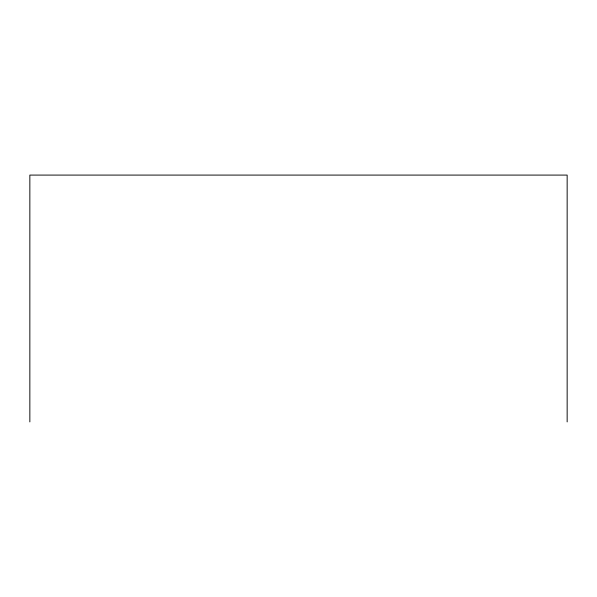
<?xml version="1.0" encoding="UTF-8"?>
<svg xmlns="http://www.w3.org/2000/svg" width="597" height="597" viewBox="0 0 597 597"><rect width="100%" height="100%" fill="white"/><g stroke="black" fill="none" stroke-linecap="round" stroke-linejoin="round"><path stroke-width="0.9" d="M567.15 421.915L567.15 175.085L29.85 175.085L29.85 421.915"/></g></svg>
